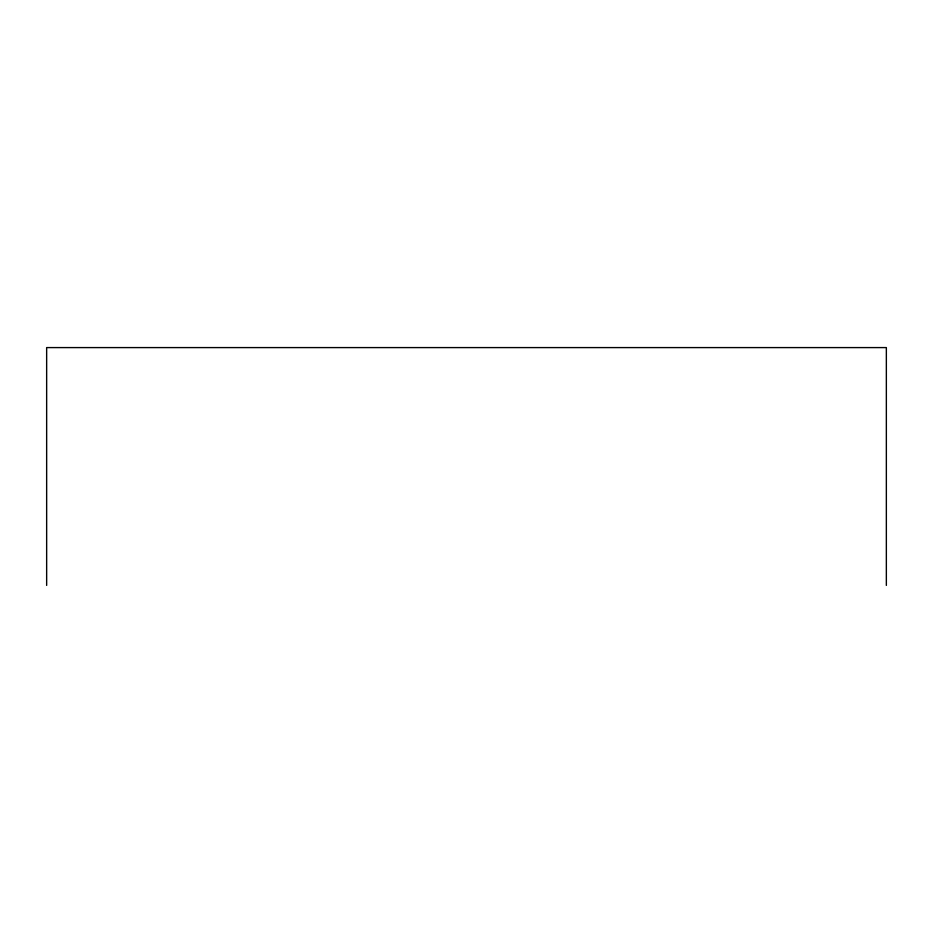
<?xml version="1.0" encoding="UTF-8"?>
<svg xmlns="http://www.w3.org/2000/svg" width="933" height="933" viewBox="0 0 933 933"><rect width="100%" height="100%" fill="white"/><g stroke="black" fill="none" stroke-linecap="round" stroke-linejoin="round"><path stroke-width="1.4" d="M886.35 585.411L886.35 347.589L46.65 347.589L46.65 585.411"/></g></svg>
